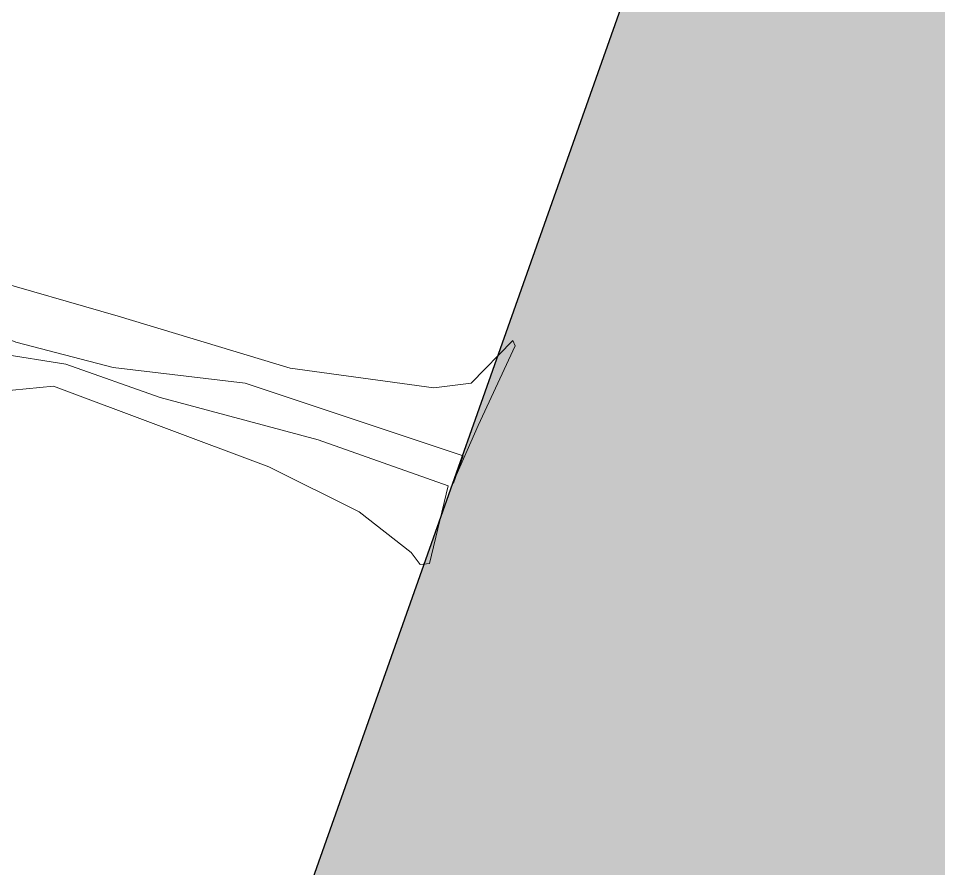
# Model space of a CAD drawing. Header units: centimetres. Extents: x -38353 to 28366, y -42745 to 17597.
# Drawn here: x -22343.9 to -22173.1, y -22478.2 to -22320.3 of the extents above; entities that cross this region are included whole.
import ezdxf

# ---------------------------------------------------------------- set-up
doc = ezdxf.new("R2010")
doc.units = ezdxf.units.CM
doc.header["$LTSCALE"] = 500
for name, color, linetype, lineweight in [('0-1', 250, 'Continuous', 9), ('A-DETL-GENF-2', 250, 'Continuous', 9), ('A-DETL-WIDE', 214, 'Continuous', 25), ('AGAC_1_dwg-1', 250, 'Continuous', 9)]:
    doc.layers.add(name, color=color, linetype=linetype, lineweight=lineweight)

# ---------------------------------------------------------------- blocks, each defined once
blk = doc.blocks.new('AGAC_1_dwg-2924897-A vaziyet')
at = {"layer": '0-1', "flags": 128}
for points in [[(-26171.3, 4668.39), (-26175.17, 4662.96), (-26176.72, 4644.35), (-26175.17, 4617.98), (-26173.62, 4584.64), (-26168.2, 4558.28), (-26165.1, 4552.07), (-26155.03, 4547.42), (-26155.8, 4546.65), (-26172.07, 4548.2), (-26182.15, 4548.97), (-26183.7, 4548.97), (-26178.27, 4548.97), (-26179.05, 4591.62), (-26184.47, 4615.66), (-26186.02, 4634.27), (-26185.25, 4649), (-26181.37, 4671.49), (-26188.35, 4673.04), (-26189.12, 4652.1)], [(-26194.55, 4643.57), (-26196.87, 4636.59), (-26191.45, 4624.96), (-26192.22, 4582.32), (-26194.55, 4563.71), (-26198.42, 4552.07), (-26199.97, 4549.75), (-26199.2, 4548.2), (-26184.47, 4549.75), (-26184.47, 4575.34), (-26186.8, 4605.58), (-26186.8, 4624.19), (-26189.12, 4636.59)]]:
    blk.add_lwpolyline(points, dxfattribs=at)

msp = doc.modelspace()

# ---------------------------------------------------------------- hatches: boundary and pattern name
at = {"layer": 'A-DETL-GENF-2'}
h = msp.add_hatch(dxfattribs=at)
h.set_pattern_fill('FP_11', color=256, angle=70.5377, style=0, pattern_type=2)
h.set_pattern_definition([(359.9997, (-25016.3, -24126.33), (317.5015, 317.4985), [317.5, -317.5]), (359.9997, (-25016.3, -24007.27), (317.5015, 317.4985), [317.5, -317.5]), (359.9997, (-25016.3, -23888.2), (317.5015, 317.4985), [317.5, -317.5]), (89.9997, (-24976.62, -23848.52), (-317.4985, 317.5015), [317.5, -317.5]), (89.9997, (-24857.56, -23848.52), (-317.4985, 317.5015), [317.5, -317.5]), (89.9997, (-24738.5, -23848.52), (-317.4985, 317.5015), [317.5, -317.5])])
h.paths.add_polyline_path([(-22724.34, -24761.85), (-22327.88, -23639.94), (-22535.31, -23566.64), (-22020.53, -22109.92), (-22143.11, -22066.6), (-23054.34, -24645.23)], flags=0)
h.paths.add_polyline_path([(-21885.59, -21728.06), (-20354.6, -17395.61), (-20496.03, -17345.63), (-20066.22, -16129.34), (-20219.3, -16075.25), (-20906.98, -18421.85), (-21540.24, -20213.87), (-21757.33, -20974.92), (-22008.17, -21684.74), (-21922.5, -21715.02)], flags=0)
h.paths.add_polyline_path([(-19966.27, -15846.49), (-19511.47, -14559.48), (-19733.04, -14481.18), (-19845.76, -14800.58), (-20134.81, -15786.93)], flags=0)
h.paths.add_polyline_path([(-18970.04, -13027.33), (-16952.6, -7318.31), (-17169.46, -7241.67), (-18928.59, -12220.09), (-19169.07, -12956.99), (-19167.98, -12957.38)], flags=0)
h.paths.add_polyline_path([(-16815.99, -6931.73), (-16281.23, -5418.44), (-16168.08, -5458.42), (-14847.99, -1722.77), (-15177.99, -1606.16), (-17032.85, -6855.1)], flags=0)

# ---------------------------------------------------------------- linework, layer by layer
at = {"layer": 'A-DETL-WIDE'}
msp.add_line((-22143.11, -22066.6), (-23054.34, -24645.23), dxfattribs=at)

# ---------------------------------------------------------------- block references
at = {"layer": 'AGAC_1_dwg-1', "rotation": 70.5377214474292}
msp.add_blockref('AGAC_1_dwg-2924897-A vaziyet', (-9250.03, 765.32), dxfattribs=at)

doc.saveas('drawing.dxf')
